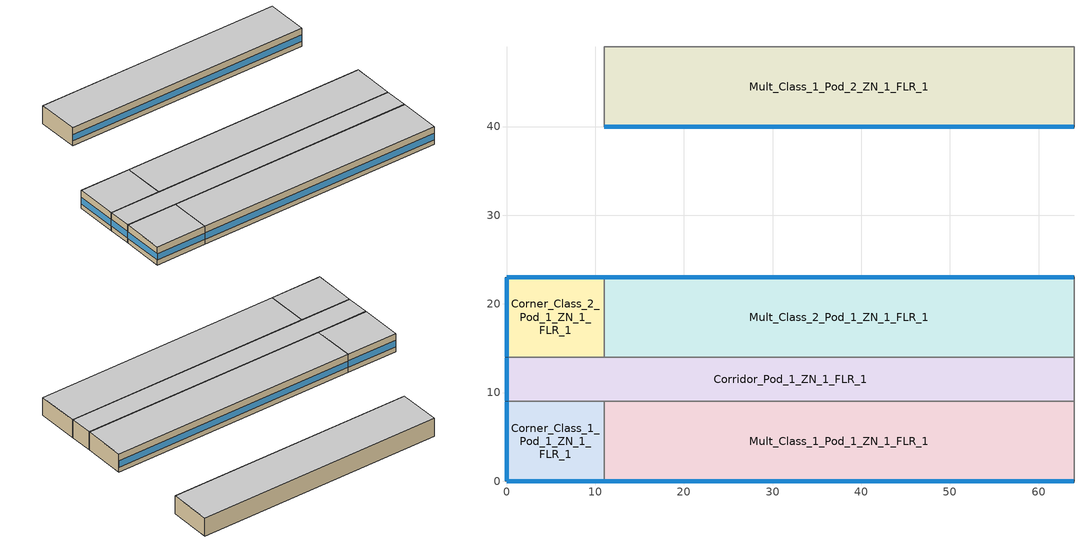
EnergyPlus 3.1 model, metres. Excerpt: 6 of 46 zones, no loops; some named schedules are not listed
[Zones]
Corner_Class_1_Pod_1_ZN_1_FLR_1
 floor ground (Unheated - 4in Slab with Carpet_Ext-slab): 0,9 11,9 11,0 0,0 z0
 wall outside (Steel-Framed_R-13 + R-3.8 ci_Ext-wall): 0,9 0,0 11,0 z0:4
 wall to Mult_Class_1_Pod_1_ZN_1_FLR_1 (Standard_Int-Wall): 11,0 11,9 z0:4
 wall to Corridor_Pod_1_ZN_1_FLR_1 (Standard_Int-Wall): 11,9 0,9 z0:4
 window (std_window_UValue_3.237_SHGC_0.39_VT_0.495): 0.05,0 10.95,0 z1.1:2.51
 window (std_window_UValue_3.237_SHGC_0.39_VT_0.495_west): 0,8.95 0,0.05 z1.1:2.52
 ceiling to Corner_Class_1_Pod_1_ZN_1_FLR_2 (INT-FLOOR-UNDERSIDE): 0,0 11,0 11,9 0,9 z4
Mult_Class_1_Pod_1_ZN_1_FLR_1
 floor ground (Unheated - 4in Slab with Carpet_Ext-slab): 11,9 64,9 64,0 11,0 z0
 wall outside (Steel-Framed_R-13 + R-3.8 ci_Ext-wall): 11,0 64,0 z0:4
 wall to Lobby_ZN_1_FLR_1 (Standard_Int-Wall): 64,0 64,9 z0:4
 wall to Corridor_Pod_1_ZN_1_FLR_1 (Standard_Int-Wall): 64,9 11,9 z0:4
 window (std_window_UValue_3.237_SHGC_0.39_VT_0.495): 11.05,0 63.95,0 z1.1:2.5
 ceiling to Mult_Class_1_Pod_1_ZN_1_FLR_2 (INT-FLOOR-UNDERSIDE): 11,0 64,0 64,9 11,9 z4
Corridor_Pod_1_ZN_1_FLR_1
 floor ground (Unheated - 4in Slab with Carpet_Ext-slab): 0,14 64,14 64,9 0,9 z0
 wall outside (Steel-Framed_R-13 + R-3.8 ci_Ext-wall): 0,14 0,9 z0:4
 wall to Lobby_ZN_1_FLR_1 (Standard_Int-Wall): 64,9 64,14 z0:4
 wall to Mult_Class_2_Pod_1_ZN_1_FLR_1 (Standard_Int-Wall): 64,14 11,14 z0:4
 wall to Corner_Class_2_Pod_1_ZN_1_FLR_1 (Standard_Int-Wall): 11,14 0,14 z0:4
 window (std_window_UValue_3.237_SHGC_0.39_VT_0.495_west): 0,13.95 0,9.05 z1.1:2.53
 ceiling to Corridor_Pod_1_ZN_1_FLR_2 (INT-FLOOR-UNDERSIDE): 0,9 64,9 64,14 0,14 z4
Corner_Class_2_Pod_1_ZN_1_FLR_1
 floor ground (Unheated - 4in Slab with Carpet_Ext-slab): 0,23 11,23 11,14 0,14 z0
 wall outside (Steel-Framed_R-13 + R-3.8 ci_Ext-wall): 11,23 0,23 0,14 z0:4
 wall to Mult_Class_2_Pod_1_ZN_1_FLR_1 (Standard_Int-Wall): 11,14 11,23 z0:4
 window (std_window_UValue_3.237_SHGC_0.49_VT_0.622): 10.95,23 0.05,23 z1.1:2.51
 window (std_window_UValue_3.237_SHGC_0.39_VT_0.495_west): 0,22.95 0,14.05 z1.1:2.52
 ceiling to Corner_Class_2_Pod_1_ZN_1_FLR_2 (INT-FLOOR-UNDERSIDE): 0,14 11,14 11,23 0,23 z4
Mult_Class_2_Pod_1_ZN_1_FLR_1
 floor ground (Unheated - 4in Slab with Carpet_Ext-slab): 11,23 64,23 64,14 11,14 z0
 wall outside (Steel-Framed_R-13 + R-3.8 ci_Ext-wall): 64,23 11,23 z0:4
 wall to Main_Corridor_ZN_1_FLR_1 (Standard_Int-Wall): 64,14 64,23 z0:4
 window (std_window_UValue_3.237_SHGC_0.49_VT_0.622): 63.95,23 11.05,23 z1.1:2.5
 ceiling to Mult_Class_2_Pod_1_ZN_1_FLR_2 (INT-FLOOR-UNDERSIDE): 11,14 64,14 64,23 11,23 z4
Mult_Class_1_Pod_2_ZN_1_FLR_1
 floor ground (Unheated - 4in Slab with Carpet_Ext-slab): 11,49 64,49 64,40 11,40 z0
 wall outside (Steel-Framed_R-13 + R-3.8 ci_Ext-wall): 11,40 64,40 z0:4
 wall to Main_Corridor_ZN_1_FLR_1 (Standard_Int-Wall): 64,40 64,49 z0:4
 wall to Corridor_Pod_2_ZN_1_FLR_1 (Standard_Int-Wall): 64,49 11,49 z0:4
 wall to Corner_Class_1_Pod_2_ZN_1_FLR_1 (Standard_Int-Wall): 11,49 11,40 z0:4
 window (std_window_UValue_3.237_SHGC_0.39_VT_0.495): 11.05,40 63.95,40 z1.1:2.5
 ceiling to Mult_Class_1_Pod_2_ZN_1_FLR_2 (INT-FLOOR-UNDERSIDE): 11,40 64,40 64,49 11,49 z4
[Building]
Benchmark Secondary School New V1.1_3.1: North Axis=0; Terrain=City; Loads Convergence Tolerance Value=0.04; Temperature Convergence Tolerance Value=0.2; Solar Distribution=FullInteriorAndExterior; Maximum Number of Warmup Days=25
[Site:Location]
USA IL-CHICAGO-OHARE: Latitude {deg}=41.77; Longitude {deg}=-87.75; Time Zone {hr}=-6; Elevation {m}=190
[Site:GroundTemperature:BuildingSurface]
19.527, 19.502, 19.536, 19.598, 20.002, 21.64, 22.225, 22.375, 21.449, 20.121, 19.802, 19.633
[Site:WaterMainsTemperature]
Calculation Method=CORRELATION; Annual Average Outdoor Air Temperature {C}=9.69; Maximum Difference In Monthly Average Outdoor Air Temperatures {deltaC}=28.1
[SizingPeriod:DesignDay] Barometric Pressure {Pa}=99063; Rain {0-no,1-yes}=0; Snow on ground {0-no,1-yes}=0; Day of Month=21; Daylight Savings Time Indicator=0; Humidity Indicating Type=WetBulb
Name | Maximum Dry-Bulb Temperature {C} | Daily Temp Range {C} | Humidity Indicating Conditions at Maximum Dry-Bulb | Wind Speed {m/s} design conditions vs. traditional 6.71 m/s (15 mph) | Wind Direction {Degrees; N=0, S=180} | Clearness {0.0 to 1.1} | Month | Day Type | Wind Speed {m/s} design conditions vs. traditional 3.35 m/s (7mph)
CHICAGO Ann Htg 99.6% Condns DB | -20.6 | 0 | -20.6 | 4.9 | 270 | 0 | 1 | WinterDesignDay
CHICAGO Ann Clg .4% Condns DB=>MWB | 33.2 | 10.7 | 23.8 |  | 230 | 1 | 7 | SummerDesignDay | 5.3
CHICAGO Ann Clg .4% Condns WB=>MDB | 31.2 | 10.7 | 25.5 |  | 230 | 1 | 7 | SummerDesignDay | 5.3
[WindowMaterial:Glazing] Optical Data Type=SpectralAverage; Thickness=0.003; Infrared Transmittance at Normal Incidence=0; Front Side Infrared Hemispherical Emissivity=0.9; Back Side Infrared Hemispherical Emissivity=0.9; Dirt Correction Factor for Solar and Visible Transmittance=1; Solar Diffusing=No
Name | Solar Transmittance at Normal Incidence | Front Side Solar Reflectance at Normal Incidence | Back Side Solar Reflectance at Normal Incidence | Visible Transmittance at Normal Incidence | Front Side Visible Reflectance at Normal Incidence | Back Side Visible Reflectance at Normal Incidence | Conductivity
Theoretical Glass [66] | 0.3832 | 0.5668 | 0.5668 | 0.495 | 0.455 | 0.455 | 0.0199
Theoretical Glass [67] | 0.4826 | 0.4674 | 0.4674 | 0.6216 | 0.3284 | 0.3284 | 0.0199
Theoretical Glass [81] | 0.4818 | 0.4682 | 0.4682 | 0.6216 | 0.3284 | 0.3284 | 0.0303
[Material]
Name | Roughness | Thickness | Conductivity | Density | Specific Heat | Thermal Absorptance | Solar Absorptance | Visible Absorptance | Thickness {m} | Conductivity {W/m-K} | Density {kg/m3} | Specific Heat {J/kg-K}
Roof Membrane | VeryRough | 0.0095 | 0.16 | 1121.29 | 1460 | 0.9 | 0.7 | 0.7
Roof Insulation | MediumRough | 0.125 | 0.049 | 265 | 836.8 | 0.9 | 0.7 | 0.7
Metal Decking | MediumSmooth | 0.0015 | 45.006 | 7680 | 418.4 | 0.9 | 0.7 | 0.3
GP01 1/2 GYPSUM | Smooth | 0.0127 | 0.16 | 800 | 1090 | 0.9 | 0.7 | 0.5
Wall Insulation [6] | MediumRough | 0.0678 | 0.045 | 265 | 836.8 | 0.9 | 0.7 | 0.7
1/2IN Gypsum | Smooth | 0.0127 | 0.16 | 784.9 | 830 | 0.9 | 0.92 | 0.92
MAT-CC05 4 HW CONCRETE | Rough | 0.1016 | 1.311 | 2240 | 836.8 | 0.9 | 0.7 | 0.7
Floor Insulation [2] | MediumRough | 0.0636 | 0.045 | 265 | 836.8 | 0.9 | 0.7 | 0.7
MAT-CC05 8 HW CONCRETE | Rough | 0.2032 | 1.311 | 2240 | 836.8 | 0.9 | 0.7 | 0.7
METAL Door Medium 18Ga_1; METAL Door Medium 18Ga_2 | Smooth | 0.0013 | 45.3149 | 7833.03 | 502.08 | 0.8 | 0.5 | 0.5
Std Wood 6inch | MediumSmooth |  |  |  |  | 0.9 | 0.7 | 0.7 | 0.15 | 0.12 | 540 | 1210
Std AC02 | MediumSmooth |  |  |  |  | 0.9 | 0.7 | 0.2 | 0.0127 | 0.057 | 288 | 1339
Std MAT-CC05 4  MW CONCRETE | Rough |  |  |  |  | 0.9 | 0.7 | 0.2 | 0.1 | 0.858 | 1968 | 836.8
Std PW05 | MediumSmooth |  |  |  |  | 0.9 | 0.78 | 0.78 | 0.0191 | 0.115 | 545 | 1213
Std Steel_Brown_Regular | Smooth |  |  |  |  | 0.9 | 0.92 | 0.92 | 0.0015 | 44.9696 | 7689 | 418
[Material:NoMass]
Name | Roughness | Thermal Resistance {(m2-K)/W} | Thermal Absorptance | Solar Absorptance | Visible Absorptance | Thermal Resistance {m2-K/W}
MAT-SHEATH | Rough | 0.3626 | 0.9 | 0.7 | 0.7
CP02 CARPET PAD | VeryRough | 0.2165 | 0.9 | 0.7 | 0.8
AIR | Smooth | 0.2515 | 0.8 | 0.5 | 0.5
AIR [1] | Smooth | 0.1214 | 0.8 | 0.5 | 0.5
Std CP02 CARPET PAD | VeryRough |  | 0.9 | 0.7 | 0.8 | 0.21648
MAT-AIR-WALL | Rough |  | 0.9 | 0.7 |  | 0.207949
Std Opaque Door panel_con; Std Opaque Door panel_semi | MediumRough |  | 0.9 | 0.7 | 0.7 | 0.12327
Std Overhead Door Panel | MediumRough |  | 0.9 | 0.7 | 0.7 | 0.255345
[Construction]
InteriorFurnishings: Std Wood 6inch
INT-FLOOR-UNDERSIDE: Std CP02 CARPET PAD, Std MAT-CC05 4  MW CONCRETE
INT-FLOOR-SLAB: Std MAT-CC05 4  MW CONCRETE
DropCeiling: Std AC02
Sloped_Metal_Roof: Std Steel_Brown_Regular, Std PW05
Gable_Wall: Std PW05
AIR-WALL: MAT-AIR-WALL
Std Swinging Door_con: Std Opaque Door panel_con
Std Swinging Door_semi: Std Opaque Door panel_semi
Std Overhead Door: Std Overhead Door Panel
std_window_UValue_3.237_SHGC_0.39_VT_0.495; std_window_UValue_3.237_SHGC_0.39_VT_0.495_east; std_window_UValue_3.237_SHGC_0.39_VT_0.495_west: Theoretical Glass [66]
std_window_UValue_3.237_SHGC_0.49_VT_0.622: Theoretical Glass [67]
std_window_UValue_3.919_SHGC_0.49_VT_0.622: Theoretical Glass [81]
IEAD_R-15 ci_Roof: Roof Membrane, Roof Insulation, Metal Decking
Standard_Int-Wall: GP01 1/2 GYPSUM, GP01 1/2 GYPSUM
Steel-Framed_R-13 + R-3.8 ci_Ext-wall: MAT-SHEATH, Wall Insulation [6], 1/2IN Gypsum
Unheated - 4in Slab with Carpet_Ext-slab: MAT-CC05 4 HW CONCRETE, CP02 CARPET PAD
Mass_R-8.3 ci_ExposedFloor: Floor Insulation [2], MAT-CC05 8 HW CONCRETE, CP02 CARPET PAD
Swinging_NR_door: METAL Door Medium 18Ga_1, AIR, METAL Door Medium 18Ga_2
Non-Swinging_NR_door: METAL Door Medium 18Ga_1, AIR [1], METAL Door Medium 18Ga_2
[ComponentCost:LineItem] Line Item Type=Construction
Name | Item | Cost per Area {$/m2} | Cost per Area
Interior Furnishings | InteriorFurnishings | 1
Interior Floor | INT-FLOOR-UNDERSIDE | 15
Interior Floor Slab | INT-FLOOR-SLAB | 35
Drop Ceiling | DropCeiling | 10
Sloped Metal Roof | Sloped_Metal_Roof | 1
Gable Wall | Gable_Wall | 1
Air Wall | AIR-WALL | 1
Swinging Door Conditioned | Std Swinging Door_con | 1
Swinging Door Semi-conditioned | Std Swinging Door_semi | 1
Overhead Door | Std Overhead Door | 1
south:std_window_UValue_3.237_SHGC_0.39_VT_0.495 | std_window_UValue_3.237_SHGC_0.39_VT_0.495 |  | 215.97
east:std_window_UValue_3.237_SHGC_0.39_VT_0.495_east | std_window_UValue_3.237_SHGC_0.39_VT_0.495_east |  | 215.97
north:std_window_UValue_3.237_SHGC_0.49_VT_0.622 | std_window_UValue_3.237_SHGC_0.49_VT_0.622 |  | 209.729
west:std_window_UValue_3.237_SHGC_0.39_VT_0.495_west | std_window_UValue_3.237_SHGC_0.39_VT_0.495_west |  | 215.97
SkylightConst:std_window_UValue_3.919_SHGC_0.49_VT_0.622 | std_window_UValue_3.919_SHGC_0.49_VT_0.622 |  | 215.97
roofs:IEAD_R-15 ci_Roof | IEAD_R-15 ci_Roof |  | 34.3904
int-walls:Standard_Int-Wall | Standard_Int-Wall |  | 1
ext-walls:Steel-Framed_R-13 + R-3.8 ci_Ext-wall | Steel-Framed_R-13 + R-3.8 ci_Ext-wall |  | 40.2596
ext-slab:Unheated - 4in Slab with Carpet_Ext-slab | Unheated - 4in Slab with Carpet_Ext-slab |  | 24.86
exposed-floor:Mass_R-8.3 ci_ExposedFloor | Mass_R-8.3 ci_ExposedFloor |  | 34.6727
door:Swinging_NR_door | Swinging_NR_door |  | 1
non-swinging-door:Non-Swinging_NR_door | Non-Swinging_NR_door |  | 1
[Zone] Type=1; Multiplier=1; Ceiling Height=4; Part of Total Floor Area=Yes
Name | Volume
Corner_Class_1_Pod_1_ZN_1_FLR_1; Corner_Class_2_Pod_1_ZN_1_FLR_1 | 396
Mult_Class_1_Pod_1_ZN_1_FLR_1; Mult_Class_2_Pod_1_ZN_1_FLR_1; Mult_Class_1_Pod_2_ZN_1_FLR_1 | 1908
Corridor_Pod_1_ZN_1_FLR_1 | 1280
[InternalMass] Construction=InteriorFurnishings
Name | Zone | Surface Area
Corner_Class_1_Pod_1_ZN_1_FLR_1_InternalMass_1 | Corner_Class_1_Pod_1_ZN_1_FLR_1 | 198
Mult_Class_1_Pod_1_ZN_1_FLR_1_InternalMass_1 | Mult_Class_1_Pod_1_ZN_1_FLR_1 | 954
Corridor_Pod_1_ZN_1_FLR_1_InternalMass_1 | Corridor_Pod_1_ZN_1_FLR_1 | 640
Corner_Class_2_Pod_1_ZN_1_FLR_1_InternalMass_1 | Corner_Class_2_Pod_1_ZN_1_FLR_1 | 198
Mult_Class_2_Pod_1_ZN_1_FLR_1_InternalMass_1 | Mult_Class_2_Pod_1_ZN_1_FLR_1 | 954
Mult_Class_1_Pod_2_ZN_1_FLR_1_InternalMass_1 | Mult_Class_1_Pod_2_ZN_1_FLR_1 | 954
[ZoneInfiltration:DesignFlowRate] Schedule=INFIL_SCH; Design Volume Flow Rate Calculation Method=Flow/Zone; Constant Term Coefficient=1; Temperature Term Coefficient=0; Velocity Term Coefficient=0; Velocity Squared Term Coefficient=0
Name | Zone | Design Flow Rate {m3/s}
Corner_Class_1_Pod_1_ZN_1_FLR_1_Infiltration | Corner_Class_1_Pod_1_ZN_1_FLR_1 | 0.0242
Mult_Class_1_Pod_1_ZN_1_FLR_1_Infiltration | Mult_Class_1_Pod_1_ZN_1_FLR_1 | 0.0636
Corridor_Pod_1_ZN_1_FLR_1_Infiltration | Corridor_Pod_1_ZN_1_FLR_1 | 0.0071
Corner_Class_2_Pod_1_ZN_1_FLR_1_Infiltration | Corner_Class_2_Pod_1_ZN_1_FLR_1 | 0.0242
Mult_Class_2_Pod_1_ZN_1_FLR_1_Infiltration | Mult_Class_2_Pod_1_ZN_1_FLR_1 | 0.0636
Mult_Class_1_Pod_2_ZN_1_FLR_1_Infiltration | Mult_Class_1_Pod_2_ZN_1_FLR_1 | 0.0636
[People] Schedule=BLDG_OCC_SCH; Number of People Calculation Method=People; Fraction Radiant=0.3; User Specified Sensible Fraction=AUTOCALCULATE; Activity Level Schedule=ACTIVITY_SCH; Enable ASHRAE 55 Comfort Warnings=No; MRT Calculation=ZoneAveraged; Work Efficiency Schedule=WORK_EFF_SCH; Clothing Schedule=CLOTHING_SCH; Air Velocity Schedule=AIR_VELO_SCH; Thermal Comfort Report=FANGER
Name | Zone | Number of People
Corner_Class_1_Pod_1_ZN_1_FLR_1 People | Corner_Class_1_Pod_1_ZN_1_FLR_1 | 24.75
Mult_Class_1_Pod_1_ZN_1_FLR_1 People | Mult_Class_1_Pod_1_ZN_1_FLR_1 | 119.25
Corridor_Pod_1_ZN_1_FLR_1 People | Corridor_Pod_1_ZN_1_FLR_1 | 32
Corner_Class_2_Pod_1_ZN_1_FLR_1 People | Corner_Class_2_Pod_1_ZN_1_FLR_1 | 24.75
Mult_Class_2_Pod_1_ZN_1_FLR_1 People | Mult_Class_2_Pod_1_ZN_1_FLR_1 | 119.25
Mult_Class_1_Pod_2_ZN_1_FLR_1 People | Mult_Class_1_Pod_2_ZN_1_FLR_1 | 119.25
[Lights] Schedule=BLDG_LIGHT_SCH; Design Level Calculation Method=LightingLevel; Return Air Fraction=0; Fraction Radiant=0.37; Fraction Visible=0.2; Fraction Replaceable=1; Return Air Fraction is Calculated from Plenum Temperature=No
Name | Zone | Design Level {W}
Corner_Class_1_Pod_1_ZN_1_FLR_1_Lights | Corner_Class_1_Pod_1_ZN_1_FLR_1 | 1490.94
Mult_Class_1_Pod_1_ZN_1_FLR_1_Lights | Mult_Class_1_Pod_1_ZN_1_FLR_1 | 7183.62
Corridor_Pod_1_ZN_1_FLR_1_Lights | Corridor_Pod_1_ZN_1_FLR_1 | 1721.6
Corner_Class_2_Pod_1_ZN_1_FLR_1_Lights | Corner_Class_2_Pod_1_ZN_1_FLR_1 | 1490.94
Mult_Class_2_Pod_1_ZN_1_FLR_1_Lights | Mult_Class_2_Pod_1_ZN_1_FLR_1 | 7183.62
Mult_Class_1_Pod_2_ZN_1_FLR_1_Lights | Mult_Class_1_Pod_2_ZN_1_FLR_1 | 7183.62
[ElectricEquipment] Schedule=BLDG_EQUIP_SCH; Design Level Calculation Method=EquipmentLevel; Fraction Latent=0; Fraction Radiant=0.5; Fraction Lost=0
Name | Zone | Design Level {W}
Corner_Class_1_Pod_1_ZN_1_FLR_1_PlugMisc_Equip | Corner_Class_1_Pod_1_ZN_1_FLR_1 | 990
Mult_Class_1_Pod_1_ZN_1_FLR_1_PlugMisc_Equip | Mult_Class_1_Pod_1_ZN_1_FLR_1 | 4770
Corridor_Pod_1_ZN_1_FLR_1_PlugMisc_Equip | Corridor_Pod_1_ZN_1_FLR_1 | 1280
Corner_Class_2_Pod_1_ZN_1_FLR_1_PlugMisc_Equip | Corner_Class_2_Pod_1_ZN_1_FLR_1 | 990
Mult_Class_2_Pod_1_ZN_1_FLR_1_PlugMisc_Equip | Mult_Class_2_Pod_1_ZN_1_FLR_1 | 4770
Mult_Class_1_Pod_2_ZN_1_FLR_1_PlugMisc_Equip | Mult_Class_1_Pod_2_ZN_1_FLR_1 | 4770
[AvailabilityManager:NightCycle] Availability Schedule=ALWAYS_ON; Fan Schedule=HVACOperationSchd; Control Type {CycleOnAny | CycleOnControlZone | CycleOnAnyZoneFansOnly}=CycleOnAny; Thermostat Tolerance {delta C}=1; Cycling Run Time {s}=1800
VAV_POD_1 Availability Manager; VAV_POD_2 Availability Manager; VAV_POD_3 Availability Manager; VAV_OTHER Availability Manager; PSZ-AC_1:5 Availability Manager; PSZ-AC_2:6 Availability Manager; PSZ-AC_3:7 Availability Manager; PSZ-AC_4:8 Availability Manager; PSZ-AC_5:9 Availability Manager
[Exterior:Lights]
Exterior Facade Lighting: Schedule=ALWAYS_ON; Design Level=23884.2; Control Option=AstronomicalClock
[UtilityCost:Tariff]
Name | Output Meter | Conversion Factor Choice | Demand Window Length | Monthly Charge or Variable | Group
PSI_LLF_LowLoadFactorService | Electricity:Facility | kWh | HalfHour | 15 | Comm Elect
PSI_CS_CommercialElectricService | Electricity:Facility | kWh |  | 9.4 | Comm Elect
IN_EIAMonthlyRateGas | Gas:Facility | MCF |  | 0 | Comm Gas
[UtilityCost:Charge:Block] Source Variable=totalEnergy; Season=Annual; Category Variable=EnergyCharges
Name | Charge Variable | Tariff | Block Size 1 Value or Variable | Block 1 Cost per Unit Value or Variable | Block Size 2 Value or Variable | Block 2 Cost per Unit Value or Variable | Block Size 3 Value or Variable | Block 3 Cost per Unit Value or Variable | Block Size 4 Value or Variable | Block 4 Cost per Unit Value or Variable | Block Size Multiplier Value or Variable
 | AnnualEnergyCharge | PSI_LLF_LowLoadFactorService | 300 | 0.108222 | 700 | 0.087021 | 1500 | 0.07842 | remaining | 0.05832
 | AnnualDemandBaseCharge | PSI_LLF_LowLoadFactorService | 190 | 0 | 110 | 0.051773 | remaining | 0.046965 |  |  | TotalDemand
 | AnnualEnergyCharge | PSI_CS_CommercialElectricService | 300 | 0.082409 | 700 | 0.072873 | 1500 | 0.061696 | remaining | 0.041179
[UtilityCost:Charge:Simple] Season=Annual
Name | Charge Variable | Tariff | Source Variable | Category Variable | Cost per Unit Value or Variable
 | FuelCostAdjustEnergyCharge | PSI_LLF_LowLoadFactorService | totalEnergy | EnergyCharges | 0.002028
 | QualPollutionControlAdjustEnergyCharge | PSI_LLF_LowLoadFactorService | totalEnergy | EnergyCharges | 0.000536
 | SoxNoxRiderAdjustEnergyCharge | PSI_LLF_LowLoadFactorService | totalEnergy | EnergyCharges | 0.001127
 | DSMRiderAdjustEnergyCharge | PSI_LLF_LowLoadFactorService | totalEnergy | EnergyCharges | -0.00037
 | PurchPowerTrackerAdjustEnergyCharge | PSI_LLF_LowLoadFactorService | totalEnergy | EnergyCharges | -3.1e-05
 | MidwestISOAdjustEnergyCharge | PSI_LLF_LowLoadFactorService | totalEnergy | EnergyCharges | -0.000216
 | CleanCoalRiderEnergyCharge | PSI_LLF_LowLoadFactorService | totalEnergy | EnergyCharges | 0.000833
 | TaxofeightPercent | PSI_LLF_LowLoadFactorService | SubTotal | Taxes | 0.08
 | FuelCostAdjustEnergyCharge | PSI_CS_CommercialElectricService | totalEnergy | EnergyCharges | 0.002028
 | QualPollutionControlAdjustEnergyCharge | PSI_CS_CommercialElectricService | totalEnergy | EnergyCharges | 0.000536
 | SoxNoxRiderAdjustEnergyCharge | PSI_CS_CommercialElectricService | totalEnergy | EnergyCharges | 0.001127
 | DSMRiderAdjustEnergyCharge | PSI_CS_CommercialElectricService | totalEnergy | EnergyCharges | 0.000021
 | PurchPowerTrackerAdjustEnergyCharge | PSI_CS_CommercialElectricService | totalEnergy | EnergyCharges | 0.000034
 | MidwestISOAdjustEnergyCharge | PSI_CS_CommercialElectricService | totalEnergy | EnergyCharges | -0.000203
 | CleanCoalRiderEnergyCharge | PSI_CS_CommercialElectricService | totalEnergy | EnergyCharges | 0.000807
 | TaxofeightPercent | PSI_CS_CommercialElectricService | SubTotal | Taxes | 0.08
 | MonthlyRateGasCharge | IN_EIAMonthlyRateGas | totalEnergy | EnergyCharges | IN_MonthlyGasRates
 | TaxofEightPercent | IN_EIAMonthlyRateGas | SubTotal | Taxes | 0.08
[UtilityCost:Qualify] Variable=TotalDemand; Threshold Value or Variable=75; Season=Annual; Threshold Test=Count
Name | Tariff | Qualify Type | Number of Months
MinDemand75kw | PSI_LLF_LowLoadFactorService | Minimum | 12
MaxDemand75kw | PSI_CS_CommercialElectricService | Maximum | 1
[UtilityCost:Variable]
IN_MonthlyGasRates: Tariff=IN_EIAMonthlyRateGas; January Value=8.22; February Value=7.51; March Value=8.97; April Value=9.01; May Value=9.16; June Value=10.44; July Value=10.32; August Value=10.13; September Value=9.2; October Value=8.18; November Value=7.83; December Value=7.63
[Schedule:Compact]
BLDG_LIGHT_SCH: Through: 6/30, For: Weekdays SummerDesignDay, Until: 07:00, 0.1773, Until: 21:00, 0.9, Until: 24:00, 0.1773, For: WeekEnds WinterDesignDay Holidays AllOtherDays, Until: 24:00, 0.1773, Through: 9/1, For: Weekdays SummerDesignDay, Until: 08:00, 0.1773, Until: 20:00, 0.5, Until: 24:00, 0.1773, For: WeekEnds WinterDesignDay Holidays AllOtherDays, Until: 24:00, 0.1773, Through: 12/31, For: Weekdays SummerDesignDay, Until: 07:00, 0.1773, Until: 21:00, 0.9, Until: 24:00, 0.1773, For: WeekEnds WinterDesignDay Holidays AllOtherDays, Until: 24:00, 0.1773
BLDG_OCC_SCH: Through: 6/15, For: Weekdays SummerDesignDay, Until: 08:00, 0, Until: 16:00, 0.7, Until: 21:00, 0.15, Until: 24:00, 0, For: WeekEnds WinterDesignDay Holidays AllOtherDays, Until: 24:00, 0, Through: 9/15, For: Weekdays SummerDesignDay, Until: 08:00, 0, Until: 16:00, 0.15, Until: 21:00, 0.15, Until: 24:00, 0, For: WeekEnds WinterDesignDay Holidays AllOtherDays, Until: 24:00, 0, Through: 12/31, For: Weekdays SummerDesignDay, Until: 08:00, 0, Until: 16:00, 0.7, Until: 21:00, 0.15, Until: 24:00, 0, For: WeekEnds WinterDesignDay Holidays AllOtherDays, Until: 24:00, 0
INFIL_SCH: Through: 12/31, For: AllDays, Until: 07:00, 1, Until: 21:00, 0.5, Until: 24:00, 1
WORK_EFF_SCH: Through: 12/31, For: AllDays, Until: 24:00, 0
AIR_VELO_SCH: Through: 12/31, For: AllDays, Until: 24:00, 0.2
CLOTHING_SCH: Through: 04/30, For: AllDays, Until: 24:00, 1.1, Through: 09/30, For: AllDays, Until: 24:00, 0.6, Through: 12/31, For: AllDays, Until: 24:00, 1.1
ACTIVITY_SCH: Through: 12/31, For: AllDays, Until: 24:00, 120
